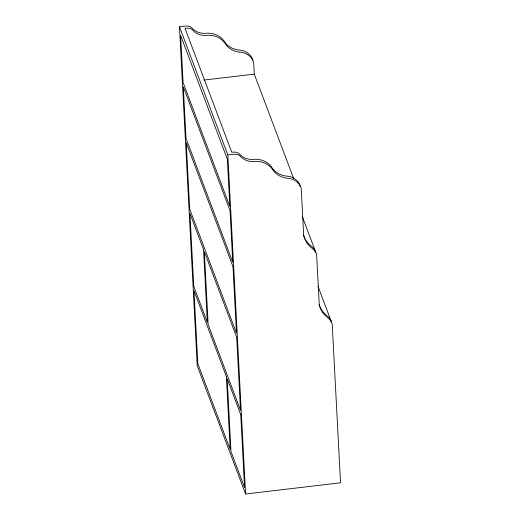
<?xml version="1.0" encoding="UTF-8"?>
<svg xmlns="http://www.w3.org/2000/svg" width="520" height="520" viewBox="0 0 520 520"><rect width="100%" height="100%" fill="white"/><g stroke="black" fill="none" stroke-linecap="round" stroke-linejoin="round"><path stroke-width="0.78" d="M179.472 26.767L227.825 154.966L233.76 154.265A8.736 7.709 -20.7 0 1 239.805 155.714A17.986 15.88 -20.7 0 0 255.866 161.35A21.573 19.038 -20.7 0 1 272.526 169.364A22.022 19.435 -20.7 0 0 275.457 172.952L276.64 173.972A22.022 19.435 -20.7 0 0 288.756 178.36A17.303 15.268 -20.7 0 1 295.51 180.882L296.641 181.714A17.303 15.268 -20.7 0 1 301.223 188.409L303.641 234.54A26.812 23.666 -20.7 0 0 312.013 248.216A16.263 14.359 -20.7 0 1 316.628 254.599L319.215 303.953A26.812 23.666 -20.7 0 0 327.594 317.629A16.263 14.359 -20.7 0 1 332.209 324.012L340.529 482.794L245.596 494L197.236 365.8L179.472 26.767L185.4 26.065A8.736 7.709 -20.7 0 1 191.451 27.514A17.986 15.88 -20.7 0 0 207.506 33.15A21.573 19.038 -20.7 0 1 224.166 41.164A22.022 19.435 -20.7 0 0 227.097 44.746L228.28 45.773A22.022 19.435 -20.7 0 0 240.396 50.161A17.303 15.268 -20.7 0 1 247.15 52.682L248.287 53.514A17.303 15.268 -20.7 0 1 252.863 60.209M203.879 80.073L254.28 74.126L293.631 178.438M302.432 216.951L315.835 252.48A16.263 14.359 -20.7 0 0 311.214 246.097A26.812 23.666 -20.7 0 1 303.446 235.072M318.012 286.364L331.409 321.893A16.263 14.359 -20.7 0 0 326.794 315.51A26.812 23.666 -20.7 0 1 319.026 304.486M254.28 74.126L253.663 62.329A17.303 15.268 -20.7 0 0 249.087 55.634L247.949 54.802A17.303 15.268 -20.7 0 0 241.196 52.28A22.022 19.435 -20.7 0 1 229.08 47.892L227.897 46.865A22.022 19.435 -20.7 0 1 224.965 43.284A21.573 19.038 -20.7 0 0 208.306 35.269A17.986 15.88 -20.7 0 1 192.25 29.634A8.736 7.709 -20.7 0 0 186.199 28.184L185.016 28.327L231.777 152.288L232.96 152.145A8.736 7.709 -20.7 0 1 239.005 153.595A17.986 15.88 -20.7 0 0 255.067 159.231A21.573 19.038 -20.7 0 1 271.726 167.245A22.022 19.435 -20.7 0 0 274.658 170.833L275.841 171.853A22.022 19.435 -20.7 0 0 287.957 176.241A17.303 15.268 -20.7 0 1 294.71 178.763L295.841 179.595A17.303 15.268 -20.7 0 1 300.423 186.29M227.825 154.966L245.596 494M227.364 159.282L180.603 35.321L183.079 82.531L229.84 206.492L227.364 159.282M230.061 210.782L183.306 86.82L186.004 138.32L232.765 262.281L230.061 210.782M232.986 266.572L186.232 142.61L189.716 209.131L236.477 333.093L232.986 266.572M203.528 249.444L189.936 213.421L193.765 286.377L207.35 322.4L203.528 249.444M236.697 337.382L204.328 251.563L208.15 324.519L240.519 410.339L236.697 337.382M226.363 376.493L193.986 290.673L197.815 363.63L230.185 449.449L226.363 376.493M240.747 414.635L227.162 378.612L230.984 451.568L244.569 487.591L240.747 414.635"/></g></svg>
